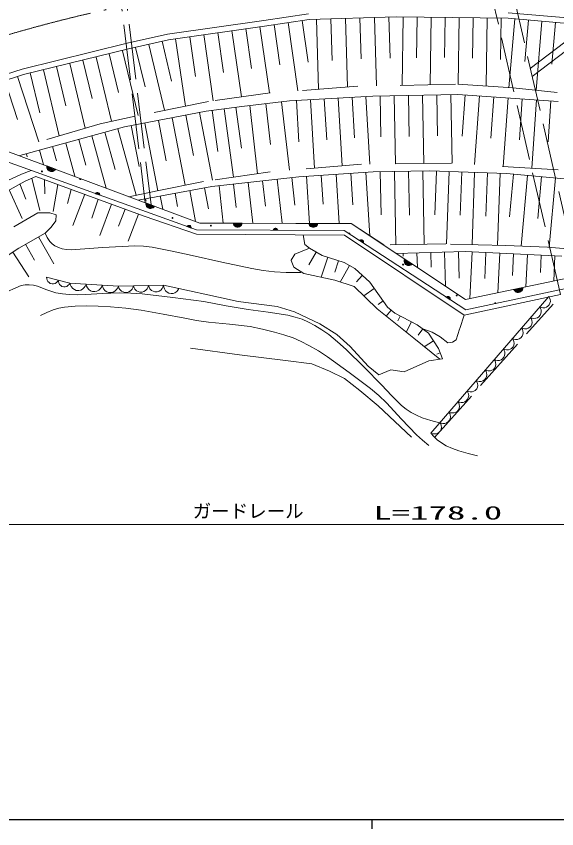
# Model space of a CAD drawing. Units: millimetres, scale not verified. Extents: x 63972 to 703972, y 2520 to 362520.
# Drawn here: x 153498 to 211985, y 186520 to 274430 of the extents above; entities that cross this region are included whole.
import ezdxf
from ezdxf.enums import TextEntityAlignment as Align

# ---------------------------------------------------------------- set-up
doc = ezdxf.new("R2010")
doc.units = ezdxf.units.MM
doc.header["$LTSCALE"] = 1000
for name, pattern in [('DASHED', [7.5, 6, -1.5]), ('DASHED_SPACED', [12, 6, -6]), ('LONG_DASHED_DOTTED', [15.25, 12, -1.5, 0.25, -1.5])]:
    doc.linetypes.add(name, pattern=pattern)
for name, color, linetype, lineweight in [('M-TTL-BAND', 7, 'Continuous', 25), ('S-BGD', 7, 'Continuous', 13), ('S-BGD-HTXT', 6, 'Continuous', 13), ('S-BMK', 2, 'LONG_DASHED_DOTTED', 13)]:
    doc.layers.add(name, color=color, linetype=linetype, lineweight=lineweight)
doc.styles.add('ＭＳ ゴシック', font='')
doc.styles.get('ＭＳ ゴシック').set_extended_font_data('MS Gothic')

# ---------------------------------------------------------------- blocks, each defined once
blk = doc.blocks.new('BUHIN24')
at = {"color": 7, "linetype": 'Continuous', "lineweight": 13}
blk.add_lwpolyline([(-491, -568), (-323, -639), (-154, -666), (67, -664), (243, -597), (401, -501), (554, -324), (626, -154), (666, 30), (637, 249), (583, 410), (491, 568)], dxfattribs=at)
blk = doc.blocks.new('BUHIN25')
at = {"color": 7, "linetype": 'Continuous', "lineweight": 13}
blk.add_lwpolyline([(-633, 158), (-622, 1), (-576, -142), (-488, -312), (-368, -422), (-231, -507), (-35, -556), (126, -546), (284, -505), (442, -396), (546, -291), (633, -158)], dxfattribs=at)
blk = doc.blocks.new('BUHIN26')
at = {"color": 7, "linetype": 'Continuous', "lineweight": 13}
blk.add_lwpolyline([(-872, 58), (-820, -147), (-727, -324), (-569, -528), (-384, -645), (-184, -724), (87, -742), (296, -690), (495, -598), (678, -417), (789, -254), (872, -58)], dxfattribs=at)
blk = doc.blocks.new('BUHIN27')
at = {"color": 7, "linetype": 'Continuous', "lineweight": 13}
blk.add_lwpolyline([(-815, -19), (-749, -205), (-648, -362), (-485, -537), (-303, -631), (-110, -687), (142, -681), (332, -616), (509, -514), (664, -331), (754, -170), (815, 19)], dxfattribs=at)
blk = doc.blocks.new('BUHIN51')
at = {"color": 7, "linetype": 'Continuous', "lineweight": 13}
for p, q in [((423, -225), (-467, 107)), ((-465, 40), (378, -274)), ((321, -320), (-450, -32)), ((-429, -107), (252, -361)), ((174, -399), (-393, -187)), ((-304, -287), (45, -417))]:
    blk.add_line(p, q, dxfattribs=at)
blk.add_lwpolyline([(468, -175), (391, -268), (303, -340), (173, -409), (49, -427), (-74, -421), (-219, -366), (-316, -290), (-398, -196), (-451, -58), (-474, 54), (-468, 175)], close=True, dxfattribs=at)
blk = doc.blocks.new('BUHIN52')
at = {"color": 7, "linetype": 'Continuous', "lineweight": 13}
for p, q in [((475, -64), (-475, -61)), ((-450, -123), (450, -127)), ((412, -189), (-411, -186)), ((-366, -249), (362, -251)), ((301, -314), (-304, -311)), ((-186, -374), (186, -376))]:
    blk.add_line(p, q, dxfattribs=at)
blk.add_lwpolyline([(500, -2), (460, -117), (402, -214), (304, -324), (194, -383), (76, -420), (-79, -420), (-196, -382), (-306, -321), (-403, -211), (-463, -113), (-500, 2)], close=True, dxfattribs=at)
blk = doc.blocks.new('BUHIN54')
at = {"color": 7, "linetype": 'Continuous', "lineweight": 13}
for p, q in [((478, 37), (-452, -159)), ((-415, -215), (466, -30)), ((442, -99), (-363, -268)), ((-306, -320), (406, -170)), ((360, -244), (-232, -368)), ((-104, -405), (261, -328))]:
    blk.add_line(p, q, dxfattribs=at)
blk.add_lwpolyline([(489, 103), (474, -18), (438, -125), (365, -253), (270, -334), (162, -395), (11, -427), (-112, -414), (-232, -378), (-350, -291), (-429, -208), (-489, -103)], close=True, dxfattribs=at)
blk = doc.blocks.new('BUHIN60')
at = {"color": 7, "linetype": 'Continuous', "lineweight": 13}
for p, q in [((-213, 110), (234, -51)), ((233, -17), (-191, 135)), ((-162, 158), (225, 19)), ((214, 56), (-128, 179)), ((-89, 198), (195, 96)), ((150, 145), (-25, 208))]:
    blk.add_line(p, q, dxfattribs=at)
blk.add_lwpolyline([(-235, 85), (-197, 132), (-153, 168), (-89, 203), (-27, 213), (35, 211), (107, 185), (156, 147), (198, 100), (225, 32), (237, -24), (235, -85)], close=True, dxfattribs=at)
blk = doc.blocks.new('BUHIN62')
at = {"color": 7, "linetype": 'Continuous', "lineweight": 13}
for p, q in [((-182, 156), (216, -104)), ((223, -71), (-154, 175)), ((-121, 191), (223, -34)), ((221, 5), (-83, 204)), ((-41, 214), (212, 48)), ((180, 106), (24, 208))]:
    blk.add_line(p, q, dxfattribs=at)
blk.add_lwpolyline([(-209, 137), (-161, 174), (-110, 199), (-39, 218), (23, 213), (82, 197), (147, 155), (186, 107), (216, 52), (227, -21), (225, -78), (209, -137)], close=True, dxfattribs=at)

msp = doc.modelspace()

# ---------------------------------------------------------------- linework, layer by layer
at = {"layer": 'M-TTL-BAND'}
for p, q in [((63972, 187520), (602972, 187520)), ((191972, 187520), (191972, 186520))]:
    msp.add_line(p, q, dxfattribs=at)
at = {"layer": 'S-BGD', "linetype": 'DASHED'}
for p, q in [((209126, 268781), (255225, 303686)), ((209323, 267927), (255708, 303049)), ((203775, 292007), (214622, 244928)), ((212400, 244328), (201918, 289824)), ((164240, 280942), (167461, 254258)), ((164835, 281014), (168094, 254022)), ((198756, 228857), (211591, 243296)), ((172354, 238520), (177663, 237781)), ((177663, 237781), (182649, 237181)), ((182649, 237181), (185465, 236812)), ((185465, 236812), (187404, 236027)), ((187404, 236027), (189019, 235242)), ((189019, 235242), (190681, 233950)), ((190681, 233950), (192666, 232288)), ((192666, 232288), (196267, 228872))]:
    msp.add_line(p, q, dxfattribs=at)
at = {"layer": 'S-BGD'}
for p, q in [((180280, 273962), (185137, 274684)), ((194601, 274381), (185191, 274085)), ((192249, 274307), (192481, 266893)), ((193817, 274356), (193957, 269899)), ((206712, 274212), (194601, 274381)), ((195358, 274370), (195255, 266954)), ((196872, 274349), (196810, 269932)), ((198386, 274328), (198284, 267021)), ((199899, 274307), (199839, 269956)), ((201413, 274286), (201313, 267065)), ((206742, 274812), (237649, 272151)), ((169878, 272482), (180280, 273962)), ((185191, 274085), (180366, 273368)), ((181390, 273537), (182020, 269167)), ((182910, 273756), (183976, 266368)), ((184431, 273976), (185080, 269480)), ((185975, 274110), (186213, 266534)), ((187544, 274159), (187685, 269654)), ((189112, 274209), (189345, 266767)), ((190680, 274258), (190820, 269818)), ((202927, 274265), (202866, 269885)), ((204441, 274244), (204338, 266865)), ((205955, 274223), (205892, 269748)), ((237590, 271554), (206712, 274212)), ((207447, 274149), (206806, 266702)), ((208917, 274022), (208532, 269548)), ((210388, 273896), (209743, 266410)), ((211858, 273769), (211470, 269261)), ((180366, 273368), (169986, 271891)), ((175307, 272659), (175928, 268361)), ((176828, 272879), (177863, 265709)), ((178349, 273098), (178970, 268793)), ((179869, 273317), (180905, 266137)), ((165502, 271505), (169878, 272482)), ((169986, 271891), (165639, 270921)), ((169273, 271720), (170303, 267417)), ((170746, 272001), (171798, 264710)), ((172266, 272220), (172891, 267895)), ((173787, 272440), (174820, 265282)), ((154133, 268713), (165502, 271505)), ((165639, 270921), (154298, 268136)), ((166420, 271038), (167435, 266799)), ((167846, 271379), (169551, 264260)), ((162142, 270013), (163804, 263071)), ((163568, 270355), (164570, 266170)), ((164994, 270696), (166673, 263685)), ((159290, 269331), (160966, 262331)), ((160716, 269672), (161711, 265517)), ((140551, 264270), (154133, 268713)), ((154298, 268136), (140753, 263705)), ((155011, 268306), (156049, 263971)), ((156438, 268648), (158149, 261497)), ((157864, 268989), (158880, 264744)), ((152267, 267471), (153647, 263251)), ((153621, 267914), (155934, 260842)), ((183074, 265266), (192095, 265794)), ((188337, 265574), (188765, 258240)), ((189840, 265662), (190096, 261283)), ((191343, 265750), (191772, 258424)), ((192095, 265794), (201292, 265969)), ((192862, 265808), (192946, 261387)), ((194394, 265837), (194535, 258457)), ((195927, 265867), (196012, 261432)), ((197460, 265896), (197601, 258494)), ((198993, 265925), (199078, 261478)), ((200525, 265955), (200667, 258525)), ((201292, 265969), (212129, 265208)), ((202066, 265915), (201752, 261449)), ((203614, 265806), (203092, 258377)), ((205162, 265697), (204850, 261249)), ((206710, 265589), (206190, 258188)), ((174054, 264153), (177920, 264681)), ((177920, 264681), (183074, 265266)), ((178779, 264778), (179618, 257397)), ((180497, 264973), (180998, 260564)), ((182215, 265169), (183057, 257767)), ((183826, 265310), (184087, 260844)), ((185330, 265398), (185763, 257991)), ((186833, 265486), (187092, 261064)), ((208259, 265480), (207947, 261048)), ((209807, 265371), (209289, 258000)), ((211355, 265262), (211045, 260848)), ((165209, 262455), (174054, 264153)), ((173317, 264012), (174725, 256681)), ((174698, 264241), (175305, 259791)), ((175987, 264417), (176996, 257013)), ((177275, 264593), (177880, 260158)), ((167420, 262879), (168826, 255559)), ((168894, 263163), (169737, 258776)), ((170368, 263446), (171771, 256144)), ((171843, 263729), (172683, 259354)), ((153904, 259350), (165209, 262455)), ((164502, 262261), (166479, 255063)), ((165946, 262596), (166792, 258188)), ((160263, 261096), (161025, 258321)), ((161676, 261485), (163229, 255831)), ((163089, 261873), (164190, 257863)), ((157436, 260320), (157860, 258778)), ((158850, 260708), (159838, 257110)), ((151913, 260057), (173356, 252060)), ((154610, 259544), (154695, 259236)), ((156023, 259932), (156447, 258390)), ((172997, 251306), (151404, 259066)), ((154082, 257336), (155113, 257733)), ((184091, 257066), (192116, 257593)), ((192116, 257593), (198267, 257710)), ((192885, 257608), (192974, 252954)), ((194423, 257637), (194574, 249708)), ((195960, 257666), (196051, 252907)), ((197498, 257695), (197649, 249762)), ((198267, 257710), (206543, 257417)), ((198956, 257686), (198789, 252942)), ((200336, 257637), (200058, 249800)), ((201715, 257588), (201549, 252893)), ((152111, 256457), (154082, 257336)), ((154465, 256597), (155624, 257107)), ((155184, 256913), (156067, 253410)), ((155624, 257107), (167326, 252812)), ((156554, 256765), (156607, 255208)), ((174661, 256011), (184091, 257066)), ((181734, 256802), (182267, 252028)), ((183305, 256978), (183638, 254004)), ((184894, 257118), (185229, 252017)), ((186499, 257224), (186704, 254096)), ((188104, 257329), (188454, 252005)), ((189709, 257435), (189932, 254042)), ((191314, 257540), (191764, 250681)), ((203095, 257539), (202818, 249725)), ((204474, 257490), (204308, 252809)), ((205853, 257442), (205578, 249651)), ((206543, 257417), (229271, 255367)), ((207301, 257349), (206882, 252712)), ((208816, 257212), (208126, 249562)), ((210331, 257075), (209921, 252532)), ((211846, 256939), (211169, 249434)), ((151014, 254699), (154465, 256597)), ((153890, 256281), (154539, 254624)), ((158006, 256232), (157506, 253320)), ((166694, 254547), (174661, 256011)), ((173864, 255865), (174284, 253579)), ((175446, 256099), (175899, 252051)), ((177018, 256275), (177302, 253737)), ((178590, 256451), (179083, 252039)), ((180162, 256626), (180470, 253871)), ((152740, 255648), (154134, 252556)), ((159459, 255699), (159035, 254174)), ((160911, 255166), (159631, 251776)), ((169084, 254986), (169347, 253557)), ((170677, 255279), (170940, 253850)), ((172271, 255572), (172884, 252236)), ((162363, 254633), (161663, 252581)), ((163815, 254100), (162533, 250704)), ((167491, 254693), (167543, 254407)), ((165267, 253567), (164567, 251713)), ((153233, 251655), (155844, 253147)), ((155844, 253147), (157149, 253178)), ((157149, 253178), (157832, 252929)), ((157770, 252308), (157273, 251593)), ((157832, 252929), (157770, 252308)), ((166720, 253034), (165612, 250100)), ((167326, 252812), (173018, 250847)), ((157273, 251593), (156610, 250961)), ((173356, 252060), (189743, 252001)), ((181396, 251431), (181698, 251430)), ((181640, 251462), (181454, 251462)), ((189743, 252001), (202123, 243767)), ((153792, 249350), (156610, 250961)), ((155905, 250558), (157576, 247635)), ((188990, 251247), (172997, 251306)), ((173018, 250847), (189025, 250757)), ((181309, 251307), (181784, 251305)), ((181772, 251336), (181322, 251338)), ((181341, 251369), (181752, 251367)), ((181730, 251399), (181366, 251400)), ((184541, 250782), (184735, 249748)), ((202132, 242658), (188990, 251247)), ((189025, 250757), (201969, 242080)), ((154496, 249753), (155477, 248037)), ((184735, 249748), (185214, 249353)), ((148501, 245900), (153792, 249350)), ((153130, 248919), (154874, 246246)), ((185962, 248922), (185155, 247524)), ((185214, 249353), (186613, 248547)), ((194617, 248751), (202089, 248966)), ((196858, 248815), (196903, 247267)), ((198353, 248859), (198398, 247290)), ((199847, 248902), (199953, 245222)), ((201341, 248945), (201424, 246097)), ((202089, 248966), (212542, 248463)), ((202835, 248930), (202592, 243866)), ((204329, 248859), (204194, 246055)), ((205822, 248787), (205616, 244505)), ((187201, 248359), (186507, 246183)), ((186613, 248547), (188967, 247795)), ((188378, 247983), (187983, 246745)), ((195364, 248772), (195372, 248482)), ((196172, 247499), (195488, 247955)), ((195489, 248029), (196238, 247531)), ((196294, 247569), (195503, 248095)), ((202123, 243767), (224938, 248565)), ((207315, 248715), (207203, 246381)), ((208809, 248643), (208640, 245145)), ((210302, 248571), (210212, 246707)), ((211795, 248499), (211665, 245784)), ((189555, 247470), (188562, 245675)), ((188967, 247795), (190143, 247144)), ((190143, 247144), (191746, 245642)), ((195490, 247878), (196096, 247475)), ((196012, 247456), (195508, 247791)), ((195571, 247674), (195881, 247468)), ((156781, 246187), (159311, 245555)), ((190945, 246393), (190303, 245709)), ((159311, 245555), (164545, 245209)), ((164545, 245209), (169434, 245325)), ((169434, 245325), (171102, 244979)), ((191746, 245642), (193674, 242963)), ((171102, 244979), (175384, 244048)), ((192228, 244972), (191112, 244169)), ((214355, 245264), (202132, 242658)), ((175384, 244048), (177497, 243567)), ((177497, 243567), (181723, 243023)), ((193192, 243632), (192662, 243251)), ((198351, 229336), (211119, 244117)), ((201969, 242080), (212400, 244328)), ((181723, 243023), (183612, 242447)), ((194062, 242637), (193515, 241985)), ((193674, 242963), (194450, 242312)), ((183612, 242447), (186333, 241166)), ((194450, 242312), (196879, 241034)), ((195058, 241992), (194781, 241466)), ((201487, 240634), (201969, 242080)), ((186333, 241166), (188190, 239982)), ((196272, 241354), (195686, 240239)), ((196879, 241034), (198106, 240158)), ((197493, 240596), (197001, 239907)), ((197493, 240596), (198507, 240258)), ((198106, 240158), (199183, 238480)), ((198507, 240258), (199383, 239757)), ((201111, 239432), (201462, 240559)), ((201462, 240559), (201487, 240634)), ((188190, 239982), (189630, 238701)), ((198645, 239319), (197645, 238678)), ((199383, 239757), (200185, 239081)), ((200185, 239081), (200710, 239156)), ((200710, 239156), (201111, 239432)), ((189630, 238701), (191583, 236556)), ((199183, 238480), (199632, 237374)), ((198131, 237132), (199632, 237374)), ((199371, 238017), (199017, 237874)), ((191583, 236556), (192736, 235628)), ((195471, 235975), (198131, 237132)), ((192736, 235628), (194048, 236172)), ((194048, 236172), (195471, 235975))]:
    msp.add_line(p, q, dxfattribs=at)
at = {"layer": 'S-BGD', "linetype": 'DASHED_SPACED'}
for p, q in [((190443, 266848), (180966, 266145)), ((201046, 267082), (190443, 266848)), ((207255, 266672), (201046, 267082)), ((223949, 264915), (207255, 266672)), ((180966, 266145), (174288, 265208)), ((174288, 265208), (166381, 263626)), ((166381, 263626), (162573, 262806)), ((162573, 262806), (152673, 259877)), ((200581, 258530), (190857, 258413)), ((212121, 257827), (200581, 258530)), ((180958, 257593), (173753, 256539)), ((190857, 258413), (180958, 257593)), ((173753, 256539), (168744, 255543)), ((168744, 255543), (165698, 254898)), ((189743, 252001), (173356, 252060)), ((193289, 249685), (189743, 252001)), ((199966, 249802), (193289, 249685)), ((206468, 249627), (199966, 249802)), ((183658, 248697), (185214, 249353)), ((210979, 249451), (206468, 249627)), ((214845, 249099), (210979, 249451)), ((183257, 248046), (183658, 248697)), ((183257, 248021), (183257, 248046)), ((183533, 247295), (183257, 248021)), ((184610, 246593), (183533, 247295)), ((187965, 245867), (184610, 246593)), ((190068, 245191), (187965, 245867)), ((192547, 242762), (190068, 245191)), ((196504, 239582), (192547, 242762)), ((199349, 237328), (196504, 239582))]:
    msp.add_line(p, q, dxfattribs=at)
at = {"layer": 'S-BGD'}
for points in [[(181297, 251275), (181317, 251333), (181346, 251381), (181395, 251436), (181450, 251466), (181509, 251485), (181586, 251484), (181645, 251465), (181700, 251435), (181748, 251380), (181778, 251331), (181797, 251274)], [(196349, 247607), (196252, 247533), (196150, 247484), (196008, 247446), (195883, 247457), (195765, 247491), (195636, 247577), (195559, 247673), (195500, 247784), (195480, 247930), (195484, 248044), (195517, 248161)]]:
    msp.add_lwpolyline(points, close=True, dxfattribs=at)
for points in [[(156610, 250961), (156849, 250493), (157135, 250065), (157384, 249812), (157685, 249596), (158055, 249408), (158459, 249272), (158941, 249181), (159439, 249149), (162884, 249409), (166318, 249607), (167272, 249551), (168223, 249434), (170379, 249027), (172528, 248561), (175746, 247816), (178989, 247127), (180213, 246923), (181453, 246778), (182717, 246716), (183994, 246714), (184143, 246715), (184293, 246717)], [(151916, 244367), (154029, 245307), (154464, 245376), (154913, 245386), (155365, 245327), (155805, 245209), (156791, 244835), (157797, 244518), (158495, 244389), (159209, 244318), (160105, 244284), (161003, 244311), (162832, 244440), (164662, 244510), (165888, 244486), (167112, 244402), (170460, 244017), (173803, 243572), (176196, 243110), (178596, 242709), (180741, 242424), (182898, 242077), (183665, 241889), (184424, 241641), (185131, 241338), (185815, 240980), (186580, 240505), (187311, 239980), (188272, 239198), (189203, 238361), (191148, 236463), (193057, 234516), (194094, 233399), (195170, 232329), (195675, 231925), (196217, 231567), (196810, 231252), (197436, 230986), (198347, 230696), (199285, 230456)], [(169434, 245325), (169457, 245120), (169523, 244936), (169648, 244719), (169811, 244581), (169994, 244478), (170252, 244425), (170461, 244447), (170665, 244509), (170866, 244659), (170995, 244801), (171102, 244979)], [(156114, 242042), (156802, 242391), (157508, 242683), (158094, 242841), (158706, 242944), (159879, 243046), (161060, 243089), (162377, 243076), (163702, 243002), (165362, 242837), (167014, 242612), (169389, 242209), (171753, 241747), (173009, 241511), (174285, 241332), (176556, 241125), (178819, 240860), (180140, 240590), (181451, 240261), (182470, 239973), (183478, 239625), (184337, 239250), (185173, 238819), (186190, 238219), (187184, 237563), (189528, 235889), (191835, 234167), (192726, 233411), (193576, 232610), (195175, 230851), (196816, 229137), (197475, 228553), (198155, 227977)], [(198351, 229336), (198675, 228945), (199042, 228595), (199514, 228258), (200027, 227965), (200696, 227655), (201396, 227397), (202385, 227116), (203399, 226879)]]:
    msp.add_lwpolyline(points, dxfattribs=at)
for centre in [(156272, 257643), (160430, 256800), (170404, 252615), (174562, 251772), (185379, 251745), (195353, 247559), (201168, 244216)]:
    msp.add_circle(centre, 49.8, dxfattribs=at)
for centre, start, end in [((189537, 250902), 314.80713, 158.86152), ((205327, 243373), 329.47763, 234.59639)]:
    msp.add_arc(centre, 49.8, start, end, dxfattribs=at)
at = {"layer": 'S-BGD-HTXT'}
msp.add_line((116914, 219423), (274923, 219423), dxfattribs=at)
at = {"layer": 'S-BMK'}
msp.add_arc((197606, 119186), 159706, 81.17116, 111.2377, dxfattribs=at)

# ---------------------------------------------------------------- block references
at = {"layer": 'S-BGD'}
for name, p in [('BUHIN51', (157274, 258057)), ('BUHIN60', (162307, 255148)), ('BUHIN51', (167995, 254059)), ('BUHIN60', (172199, 251593)), ('BUHIN52', (177453, 252045)), ('BUHIN52', (185646, 252016)), ('BUHIN62', (190845, 250035)), ('BUHIN25', (157414, 246029)), ('BUHIN25', (158679, 245713)), ('BUHIN26', (160184, 245497)), ('BUHIN26', (161928, 245382)), ('BUHIN26', (163673, 245267)), ('BUHIN27', (166990, 245267)), ('BUHIN27', (168619, 245305)), ('BUHIN27', (165360, 245229)), ('BUHIN54', (207827, 244967)), ('BUHIN62', (200230, 243901)), ('BUHIN24', (210628, 243548)), ('BUHIN24', (209646, 242411)), ('BUHIN24', (208663, 241274)), ('BUHIN24', (207681, 240137)), ('BUHIN24', (206699, 239000)), ('BUHIN24', (205717, 237863)), ('BUHIN24', (204735, 236726)), ('BUHIN24', (203753, 235589)), ('BUHIN24', (202770, 234452)), ('BUHIN24', (201788, 233315)), ('BUHIN24', (200806, 232178)), ('BUHIN24', (199824, 231041)), ('BUHIN24', (198842, 229904))]:
    msp.add_blockref(name, p, dxfattribs=at)

# ---------------------------------------------------------------- texts
at = {"layer": 'S-BGD-HTXT', "style": 'ＭＳ ゴシック'}
msp.add_text('ガードレール', height=1466, dxfattribs=at).set_placement((172599, 219720), align=Align.BOTTOM_LEFT)
at = {"layer": 'S-BGD-HTXT', "style": 'ＭＳ ゴシック', "width": 2}
msp.add_text('L=178.0', height=1466, dxfattribs=at).set_placement((192126, 219531), align=Align.BOTTOM_LEFT)

doc.saveas('drawing.dxf')
